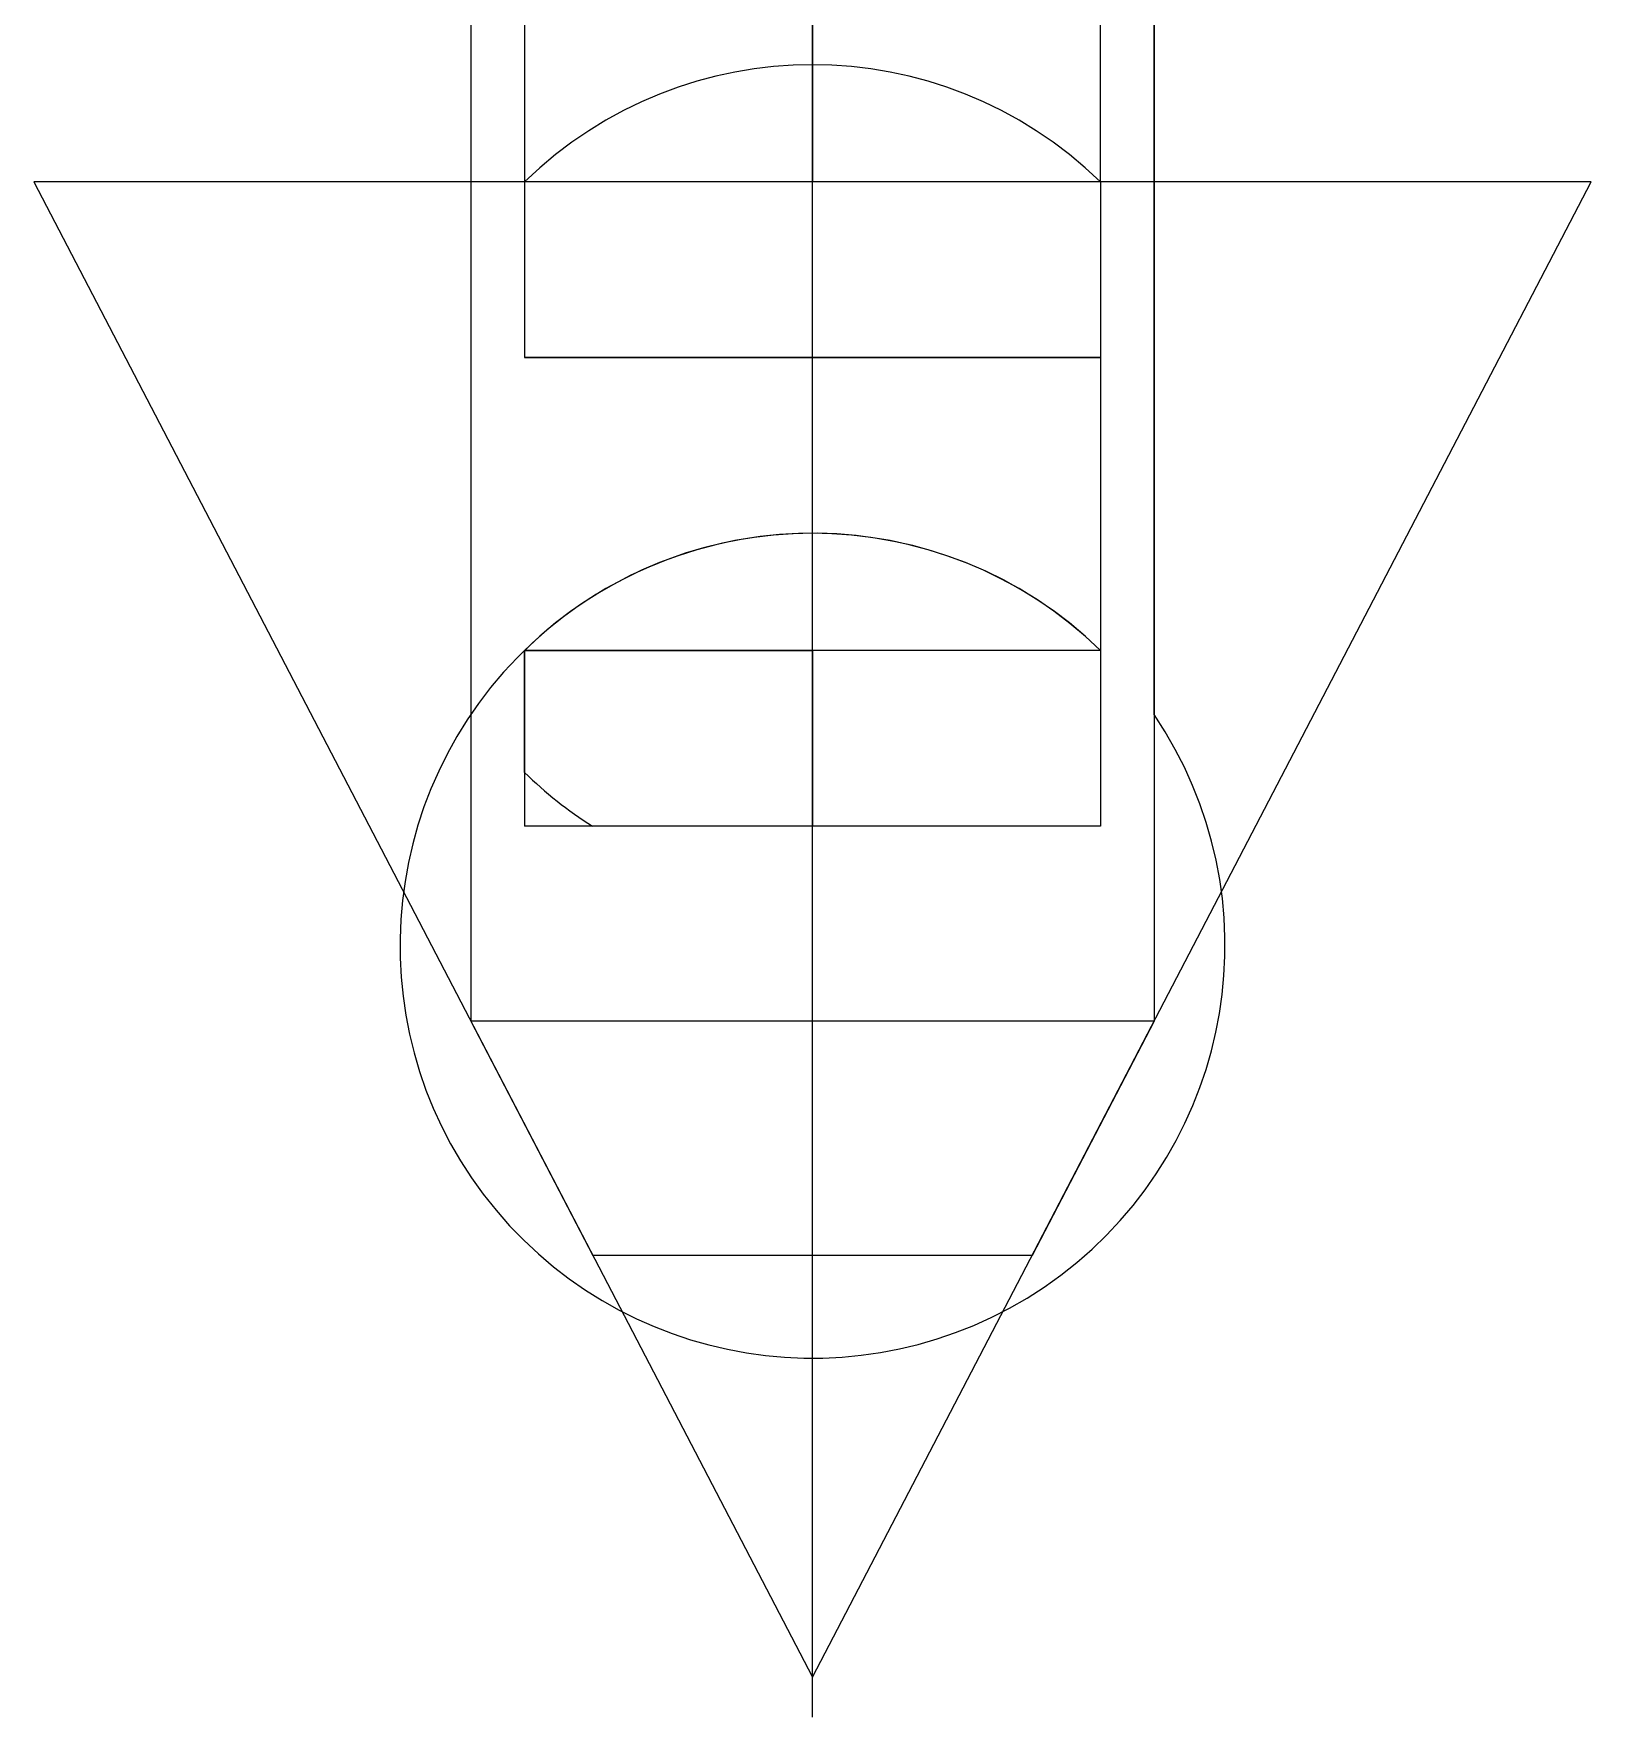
# Model space of a CAD drawing. Header units: millimetres. Extents: x 2148 to 2681, y 758 to 986.
# Drawn here: x 2191.54419 to 2191.55897, y 881.19294 to 881.20891 of the extents above; entities that cross this region are included whole.
import ezdxf

# ---------------------------------------------------------------- set-up
doc = ezdxf.new("R2010")
doc.units = ezdxf.units.MM
doc.layers.add('0.4', color=121, linetype='Continuous')
doc.layers.add('contrucion line05', color=86, linetype='Continuous')

msp = doc.modelspace()

# ---------------------------------------------------------------- linework, layer by layer
at = {"layer": '0.4', "color": 86, "lineweight": 0, "ltscale": 0.5}
for p, q in [((2191.554822839572, 881.2024520131374, -1.316013423349434e-08), (2191.554822839572, 881.2306534412778, -1.316013580034245e-08)), ((2191.554822839572, 881.2024520131374, -1.316013423349434e-08), (2191.554822839572, 881.2306534412778, -1.316013580034245e-08)), ((2191.554822839572, 881.2024520131374, -1.316013423349434e-08), (2191.554822839572, 881.2306534412778, -1.316013580034245e-08)), ((2191.554822839572, 881.2024520131374, -1.316013423349434e-08), (2191.554822839572, 881.2306534412778, -1.316013580034245e-08)), ((2191.554822839572, 881.2024520131374, -1.316013423349434e-08), (2191.554822839572, 881.2306534412778, -1.316013580034245e-08)), ((2191.554822839572, 881.2024520131374, -1.316013423349434e-08), (2191.554822839572, 881.2306534412778, -1.316013580034245e-08)), ((2191.554822839572, 881.2024520131374, -1.316013423349434e-08), (2191.554822839572, 881.2306534412778, -1.316013580034245e-08)), ((2191.554822839572, 881.2024520131374, -1.316013423349434e-08), (2191.554822839572, 881.2306534412778, -1.316013580034245e-08)), ((2191.554822839572, 881.2024520131374, -1.316013423349434e-08), (2191.554822839572, 881.2306534412778, -1.316013580034245e-08)), ((2191.554822839572, 881.2024520131374, -1.316013423349434e-08), (2191.554822839572, 881.2306534412778, -1.316013580034245e-08)), ((2191.548850632282, 881.2191719884864, -1.31552786595739e-08), (2191.548850632282, 881.2058386884888, -1.315527791878662e-08)), ((2191.548850632282, 881.2191719884864, -1.31552786595739e-08), (2191.548850632282, 881.2058386884888, -1.315527791878662e-08)), ((2191.548850632282, 881.2191719884864, -1.31552786595739e-08), (2191.548850632282, 881.2058386884888, -1.315527791878662e-08)), ((2191.548850632282, 881.2191719884864, -1.31552786595739e-08), (2191.548850632282, 881.2058386884888, -1.315527791878662e-08)), ((2191.548850632282, 881.2191719884864, -1.31552786595739e-08), (2191.548850632282, 881.2058386884888, -1.315527791878662e-08)), ((2191.548850632282, 881.2191719884864, -1.31552786595739e-08), (2191.548850632282, 881.2058386884888, -1.315527791878662e-08)), ((2191.548850632282, 881.2191719884864, -1.31552786595739e-08), (2191.548850632282, 881.2058386884888, -1.315527791878662e-08)), ((2191.548850632282, 881.2191719884864, -1.31552786595739e-08), (2191.548850632282, 881.2058386884888, -1.315527791878662e-08)), ((2191.548850632282, 881.2191719884864, -1.31552786595739e-08), (2191.548850632282, 881.2058386884888, -1.315527791878662e-08)), ((2191.548850632282, 881.2191719884864, -1.31552786595739e-08), (2191.548850632282, 881.2058386884888, -1.315527791878662e-08)), ((2191.551582106937, 881.2163942176552, -1.315749969647966e-08), (2191.551582106937, 881.2075053509903, -1.315749920262134e-08)), ((2191.551582106937, 881.2163942176552, -1.315749969647966e-08), (2191.551582106937, 881.2075053509903, -1.315749920262134e-08)), ((2191.551582106937, 881.2163942176552, -1.315749969647966e-08), (2191.551582106937, 881.2075053509903, -1.315749920262134e-08)), ((2191.551582106937, 881.2163942176552, -1.315749969647966e-08), (2191.551582106937, 881.2075053509903, -1.315749920262134e-08)), ((2191.551582106937, 881.2163942176552, -1.315749969647966e-08), (2191.551582106937, 881.2075053509903, -1.315749920262134e-08)), ((2191.551582106937, 881.2163942176552, -1.315749969647966e-08), (2191.551582106937, 881.2075053509903, -1.315749920262134e-08)), ((2191.551582106937, 881.2163942176552, -1.315749969647966e-08), (2191.551582106937, 881.2075053509903, -1.315749920262134e-08)), ((2191.551582106937, 881.2163942176552, -1.315749969647966e-08), (2191.551582106937, 881.2075053509903, -1.315749920262134e-08)), ((2191.551582106937, 881.2163942176552, -1.315749969647966e-08), (2191.551582106937, 881.2075053509903, -1.315749920262134e-08)), ((2191.551582106937, 881.2163942176552, -1.315749969647966e-08), (2191.551582106937, 881.2075053509903, -1.315749920262134e-08)), ((2191.554313581592, 881.2075053509903, -1.315972039385778e-08), (2191.554313581592, 881.2163942176554, -1.315972088771589e-08)), ((2191.554313581592, 881.2075053509903, -1.315972039385778e-08), (2191.554313581592, 881.2163942176554, -1.315972088771589e-08)), ((2191.554313581592, 881.2075053509903, -1.315972039385778e-08), (2191.554313581592, 881.2163942176554, -1.315972088771589e-08)), ((2191.554313581592, 881.2075053509903, -1.315972039385778e-08), (2191.554313581592, 881.2163942176554, -1.315972088771589e-08)), ((2191.554313581592, 881.2075053509903, -1.315972039385778e-08), (2191.554313581592, 881.2163942176554, -1.315972088771589e-08)), ((2191.554313581592, 881.2075053509903, -1.315972039385778e-08), (2191.554313581592, 881.2163942176554, -1.315972088771589e-08)), ((2191.554313581592, 881.2075053509903, -1.315972039385778e-08), (2191.554313581592, 881.2163942176554, -1.315972088771589e-08)), ((2191.554313581592, 881.2075053509903, -1.315972039385778e-08), (2191.554313581592, 881.2163942176554, -1.315972088771589e-08)), ((2191.554313581592, 881.2075053509903, -1.315972039385778e-08), (2191.554313581592, 881.2163942176554, -1.315972088771589e-08)), ((2191.554313581592, 881.2075053509903, -1.315972039385778e-08), (2191.554313581592, 881.2163942176554, -1.315972088771589e-08)), ((2191.551582106937, 881.2075053509903, -1.315749920262134e-08), (2191.544194008117, 881.2075053509903, -1.315149131954473e-08)), ((2191.544194008117, 881.2075053509903, -1.315149131954473e-08), (2191.551582106937, 881.193320201273, -1.31574984145061e-08)), ((2191.551582106937, 881.2075053509903, -1.315749920262134e-08), (2191.544194008117, 881.2075053509903, -1.315149131954473e-08)), ((2191.544194008117, 881.2075053509903, -1.315149131954473e-08), (2191.551582106937, 881.193320201273, -1.31574984145061e-08)), ((2191.551582106937, 881.2075053509903, -1.315749920262134e-08), (2191.544194008117, 881.2075053509903, -1.315149131954473e-08)), ((2191.544194008117, 881.2075053509903, -1.315149131954473e-08), (2191.551582106937, 881.193320201273, -1.31574984145061e-08)), ((2191.551582106937, 881.2075053509903, -1.315749920262134e-08), (2191.544194008117, 881.2075053509903, -1.315149131954473e-08)), ((2191.544194008117, 881.2075053509903, -1.315149131954473e-08), (2191.551582106937, 881.193320201273, -1.31574984145061e-08)), ((2191.551582106937, 881.2075053509903, -1.315749920262134e-08), (2191.544194008117, 881.2075053509903, -1.315149131954473e-08)), ((2191.544194008117, 881.2075053509903, -1.315149131954473e-08), (2191.551582106937, 881.193320201273, -1.31574984145061e-08)), ((2191.551582106937, 881.2075053509903, -1.315749920262134e-08), (2191.544194008117, 881.2075053509903, -1.315149131954473e-08)), ((2191.544194008117, 881.2075053509903, -1.315149131954473e-08), (2191.551582106937, 881.193320201273, -1.31574984145061e-08)), ((2191.551582106937, 881.2075053509903, -1.315749920262134e-08), (2191.544194008117, 881.2075053509903, -1.315149131954473e-08)), ((2191.544194008117, 881.2075053509903, -1.315149131954473e-08), (2191.551582106937, 881.193320201273, -1.31574984145061e-08)), ((2191.551582106937, 881.2075053509903, -1.315749920262134e-08), (2191.544194008117, 881.2075053509903, -1.315149131954473e-08)), ((2191.544194008117, 881.2075053509903, -1.315149131954473e-08), (2191.551582106937, 881.193320201273, -1.31574984145061e-08)), ((2191.551582106937, 881.2075053509903, -1.315749920262134e-08), (2191.544194008117, 881.2075053509903, -1.315149131954473e-08)), ((2191.544194008117, 881.2075053509903, -1.315149131954473e-08), (2191.551582106937, 881.193320201273, -1.31574984145061e-08)), ((2191.551582106937, 881.2075053509903, -1.315749920262134e-08), (2191.544194008117, 881.2075053509903, -1.315149131954473e-08)), ((2191.544194008117, 881.2075053509903, -1.315149131954473e-08), (2191.551582106937, 881.193320201273, -1.31574984145061e-08)), ((2191.551582106937, 881.193320201273, -1.31574984145061e-08), (2191.558970205742, 881.2075053509903, -1.316350708568609e-08)), ((2191.551582106937, 881.193320201273, -1.31574984145061e-08), (2191.558970205742, 881.2075053509903, -1.316350708568609e-08)), ((2191.551582106937, 881.193320201273, -1.31574984145061e-08), (2191.558970205742, 881.2075053509903, -1.316350708568609e-08)), ((2191.551582106937, 881.193320201273, -1.31574984145061e-08), (2191.558970205742, 881.2075053509903, -1.316350708568609e-08)), ((2191.551582106937, 881.193320201273, -1.31574984145061e-08), (2191.558970205742, 881.2075053509903, -1.316350708568609e-08)), ((2191.551582106937, 881.193320201273, -1.31574984145061e-08), (2191.558970205742, 881.2075053509903, -1.316350708568609e-08)), ((2191.551582106937, 881.193320201273, -1.31574984145061e-08), (2191.558970205742, 881.2075053509903, -1.316350708568609e-08)), ((2191.551582106937, 881.193320201273, -1.31574984145061e-08), (2191.558970205742, 881.2075053509903, -1.316350708568609e-08)), ((2191.551582106937, 881.193320201273, -1.31574984145061e-08), (2191.558970205742, 881.2075053509903, -1.316350708568609e-08)), ((2191.551582106937, 881.193320201273, -1.31574984145061e-08), (2191.558970205742, 881.2075053509903, -1.316350708568609e-08)), ((2191.558970205742, 881.2075053509903, -1.316350708568609e-08), (2191.554313581592, 881.2075053509903, -1.315972039385778e-08)), ((2191.558970205742, 881.2075053509903, -1.316350708568609e-08), (2191.554313581592, 881.2075053509903, -1.315972039385778e-08)), ((2191.558970205742, 881.2075053509903, -1.316350708568609e-08), (2191.554313581592, 881.2075053509903, -1.315972039385778e-08)), ((2191.558970205742, 881.2075053509903, -1.316350708568609e-08), (2191.554313581592, 881.2075053509903, -1.315972039385778e-08)), ((2191.558970205742, 881.2075053509903, -1.316350708568609e-08), (2191.554313581592, 881.2075053509903, -1.315972039385778e-08)), ((2191.558970205742, 881.2075053509903, -1.316350708568609e-08), (2191.554313581592, 881.2075053509903, -1.315972039385778e-08)), ((2191.558970205742, 881.2075053509903, -1.316350708568609e-08), (2191.554313581592, 881.2075053509903, -1.315972039385778e-08)), ((2191.558970205742, 881.2075053509903, -1.316350708568609e-08), (2191.554313581592, 881.2075053509903, -1.315972039385778e-08)), ((2191.558970205742, 881.2075053509903, -1.316350708568609e-08), (2191.554313581592, 881.2075053509903, -1.315972039385778e-08)), ((2191.558970205742, 881.2075053509903, -1.316350708568609e-08), (2191.554313581592, 881.2075053509903, -1.315972039385778e-08)), ((2191.548850632282, 881.2058386884888, -1.315527791878662e-08), (2191.554313581592, 881.2058386884888, -1.31597203012595e-08)), ((2191.548850632282, 881.2058386884888, -1.315527791878662e-08), (2191.554313581592, 881.2058386884888, -1.31597203012595e-08)), ((2191.548850632282, 881.2058386884888, -1.315527791878662e-08), (2191.554313581592, 881.2058386884888, -1.31597203012595e-08)), ((2191.548850632282, 881.2058386884888, -1.315527791878662e-08), (2191.554313581592, 881.2058386884888, -1.31597203012595e-08)), ((2191.548850632282, 881.2058386884888, -1.315527791878662e-08), (2191.554313581592, 881.2058386884888, -1.31597203012595e-08)), ((2191.548850632282, 881.2058386884888, -1.315527791878662e-08), (2191.554313581592, 881.2058386884888, -1.31597203012595e-08)), ((2191.548850632282, 881.2058386884888, -1.315527791878662e-08), (2191.554313581592, 881.2058386884888, -1.31597203012595e-08)), ((2191.548850632282, 881.2058386884888, -1.315527791878662e-08), (2191.554313581592, 881.2058386884888, -1.31597203012595e-08)), ((2191.548850632282, 881.2058386884888, -1.315527791878662e-08), (2191.554313581592, 881.2058386884888, -1.31597203012595e-08)), ((2191.548850632282, 881.2058386884888, -1.315527791878662e-08), (2191.554313581592, 881.2058386884888, -1.31597203012595e-08)), ((2191.554313581592, 881.2058386884888, -1.31597203012595e-08), (2191.554313581592, 881.2030609176578, -1.315972014692861e-08)), ((2191.554313581592, 881.2058386884888, -1.31597203012595e-08), (2191.554313581592, 881.2030609176578, -1.315972014692861e-08)), ((2191.554313581592, 881.2058386884888, -1.31597203012595e-08), (2191.554313581592, 881.2030609176578, -1.315972014692861e-08)), ((2191.554313581592, 881.2058386884888, -1.31597203012595e-08), (2191.554313581592, 881.2030609176578, -1.315972014692861e-08)), ((2191.554313581592, 881.2058386884888, -1.31597203012595e-08), (2191.554313581592, 881.2030609176578, -1.315972014692861e-08)), ((2191.554313581592, 881.2058386884888, -1.31597203012595e-08), (2191.554313581592, 881.2030609176578, -1.315972014692861e-08)), ((2191.554313581592, 881.2058386884888, -1.31597203012595e-08), (2191.554313581592, 881.2030609176578, -1.315972014692861e-08)), ((2191.554313581592, 881.2058386884888, -1.31597203012595e-08), (2191.554313581592, 881.2030609176578, -1.315972014692861e-08)), ((2191.554313581592, 881.2058386884888, -1.31597203012595e-08), (2191.554313581592, 881.2030609176578, -1.315972014692861e-08)), ((2191.554313581592, 881.2058386884888, -1.31597203012595e-08), (2191.554313581592, 881.2030609176578, -1.315972014692861e-08)), ((2191.548850632282, 881.2030609176578, -1.315527776445595e-08), (2191.551582106937, 881.203060917658, -1.315749895569217e-08)), ((2191.548850632282, 881.2019015841357, -1.315527770004439e-08), (2191.548850632282, 881.2030609176578, -1.315527776445595e-08)), ((2191.548850632282, 881.2030609176578, -1.315527776445595e-08), (2191.551582106937, 881.203060917658, -1.315749895569217e-08)), ((2191.548850632282, 881.2019015841357, -1.315527770004439e-08), (2191.548850632282, 881.2030609176578, -1.315527776445595e-08)), ((2191.548850632282, 881.2030609176578, -1.315527776445595e-08), (2191.551582106937, 881.203060917658, -1.315749895569217e-08)), ((2191.548850632282, 881.2019015841357, -1.315527770004439e-08), (2191.548850632282, 881.2030609176578, -1.315527776445595e-08)), ((2191.548850632282, 881.2030609176578, -1.315527776445595e-08), (2191.551582106937, 881.203060917658, -1.315749895569217e-08)), ((2191.548850632282, 881.2019015841357, -1.315527770004439e-08), (2191.548850632282, 881.2030609176578, -1.315527776445595e-08)), ((2191.548850632282, 881.2030609176578, -1.315527776445595e-08), (2191.551582106937, 881.203060917658, -1.315749895569217e-08)), ((2191.548850632282, 881.2019015841357, -1.315527770004439e-08), (2191.548850632282, 881.2030609176578, -1.315527776445595e-08)), ((2191.548850632282, 881.2030609176578, -1.315527776445595e-08), (2191.551582106937, 881.203060917658, -1.315749895569217e-08)), ((2191.548850632282, 881.2019015841357, -1.315527770004439e-08), (2191.548850632282, 881.2030609176578, -1.315527776445595e-08)), ((2191.548850632282, 881.2030609176578, -1.315527776445595e-08), (2191.551582106937, 881.203060917658, -1.315749895569217e-08)), ((2191.548850632282, 881.2019015841357, -1.315527770004439e-08), (2191.548850632282, 881.2030609176578, -1.315527776445595e-08)), ((2191.548850632282, 881.2030609176578, -1.315527776445595e-08), (2191.551582106937, 881.203060917658, -1.315749895569217e-08)), ((2191.548850632282, 881.2019015841357, -1.315527770004439e-08), (2191.548850632282, 881.2030609176578, -1.315527776445595e-08)), ((2191.548850632282, 881.2030609176578, -1.315527776445595e-08), (2191.551582106937, 881.203060917658, -1.315749895569217e-08)), ((2191.548850632282, 881.2019015841357, -1.315527770004439e-08), (2191.548850632282, 881.2030609176578, -1.315527776445595e-08)), ((2191.548850632282, 881.2030609176578, -1.315527776445595e-08), (2191.551582106937, 881.203060917658, -1.315749895569217e-08)), ((2191.548850632282, 881.2019015841357, -1.315527770004439e-08), (2191.548850632282, 881.2030609176578, -1.315527776445595e-08)), ((2191.551582106937, 881.203060917658, -1.315749895569217e-08), (2191.551582106937, 881.2013942551563, -1.315749886309411e-08)), ((2191.551582106937, 881.203060917658, -1.315749895569217e-08), (2191.551582106937, 881.2013942551563, -1.315749886309411e-08)), ((2191.551582106937, 881.203060917658, -1.315749895569217e-08), (2191.551582106937, 881.2013942551563, -1.315749886309411e-08)), ((2191.551582106937, 881.203060917658, -1.315749895569217e-08), (2191.551582106937, 881.2013942551563, -1.315749886309411e-08)), ((2191.551582106937, 881.203060917658, -1.315749895569217e-08), (2191.551582106937, 881.2013942551563, -1.315749886309411e-08)), ((2191.551582106937, 881.203060917658, -1.315749895569217e-08), (2191.551582106937, 881.2013942551563, -1.315749886309411e-08)), ((2191.551582106937, 881.203060917658, -1.315749895569217e-08), (2191.551582106937, 881.2013942551563, -1.315749886309411e-08)), ((2191.551582106937, 881.203060917658, -1.315749895569217e-08), (2191.551582106937, 881.2013942551563, -1.315749886309411e-08)), ((2191.551582106937, 881.203060917658, -1.315749895569217e-08), (2191.551582106937, 881.2013942551563, -1.315749886309411e-08)), ((2191.551582106937, 881.203060917658, -1.315749895569217e-08), (2191.551582106937, 881.2013942551563, -1.315749886309411e-08)), ((2191.551582106937, 881.2013942551563, -1.315749886309411e-08), (2191.549493897716, 881.2013942551563, -1.315580076495728e-08)), ((2191.551582106937, 881.2013942551563, -1.315749886309411e-08), (2191.549493897716, 881.2013942551563, -1.315580076495728e-08)), ((2191.551582106937, 881.2013942551563, -1.315749886309411e-08), (2191.549493897716, 881.2013942551563, -1.315580076495728e-08)), ((2191.551582106937, 881.2013942551563, -1.315749886309411e-08), (2191.549493897716, 881.2013942551563, -1.315580076495728e-08)), ((2191.551582106937, 881.2013942551563, -1.315749886309411e-08), (2191.549493897716, 881.2013942551563, -1.315580076495728e-08)), ((2191.551582106937, 881.2013942551563, -1.315749886309411e-08), (2191.549493897716, 881.2013942551563, -1.315580076495728e-08)), ((2191.551582106937, 881.2013942551563, -1.315749886309411e-08), (2191.549493897716, 881.2013942551563, -1.315580076495728e-08)), ((2191.551582106937, 881.2013942551563, -1.315749886309411e-08), (2191.549493897716, 881.2013942551563, -1.315580076495728e-08)), ((2191.551582106937, 881.2013942551563, -1.315749886309411e-08), (2191.549493897716, 881.2013942551563, -1.315580076495728e-08)), ((2191.551582106937, 881.2013942551563, -1.315749886309411e-08), (2191.549493897716, 881.2013942551563, -1.315580076495728e-08))]:
    msp.add_line(p, q, dxfattribs=at)
for centre, radius, start, end in [((2191.551582106937, 881.2002590342304, 1.76902594165509e-06), 0.003912991760613783, 45.72901623437693, 34.08591042570976), ((2191.551582106937, 881.2002590342304, 1.76902594165509e-06), 0.003912991760613783, 45.72901623437693, 34.08591042570976), ((2191.551582106937, 881.2002590342304, 1.76902594165509e-06), 0.003912991760613783, 45.72901623437693, 34.08591042570976), ((2191.551582106937, 881.2002590342304, 1.76902594165509e-06), 0.003912991760613783, 45.72901623437693, 34.08591042570976), ((2191.551582106937, 881.2002590342304, 1.76902594165509e-06), 0.003912991760613783, 45.72901623437693, 34.08591042570976), ((2191.551582106937, 881.2002590342304, 1.76902594165509e-06), 0.003912991760613783, 45.72901623437693, 34.08591042570976), ((2191.551582106937, 881.2002590342304, 1.76902594165509e-06), 0.003912991760613783, 45.72901623437693, 34.08591042570976), ((2191.551582106937, 881.2002590342304, 1.76902594165509e-06), 0.003912991760613783, 45.72901623437693, 34.08591042570976), ((2191.551582106937, 881.2002590342304, 1.76902594165509e-06), 0.003912991760613783, 45.72901623437693, 34.08591042570976), ((2191.551582106937, 881.2002590342304, 1.76902594165509e-06), 0.003912991760613783, 45.72901623437693, 34.08591042570976), ((2191.551582106937, 881.204703467563, 1.76902594165509e-06), 0.003912991760613785, 225.7290162343769, 237.7468831342125), ((2191.551582106937, 881.204703467563, 1.76902594165509e-06), 0.003912991760613785, 225.7290162343769, 237.7468831342125), ((2191.551582106937, 881.204703467563, 1.76902594165509e-06), 0.003912991760613785, 225.7290162343769, 237.7468831342125), ((2191.551582106937, 881.204703467563, 1.76902594165509e-06), 0.003912991760613785, 225.7290162343769, 237.7468831342125), ((2191.551582106937, 881.204703467563, 1.76902594165509e-06), 0.003912991760613785, 225.7290162343769, 237.7468831342125), ((2191.551582106937, 881.204703467563, 1.76902594165509e-06), 0.003912991760613785, 225.7290162343769, 237.7468831342125), ((2191.551582106937, 881.204703467563, 1.76902594165509e-06), 0.003912991760613785, 225.7290162343769, 237.7468831342125), ((2191.551582106937, 881.204703467563, 1.76902594165509e-06), 0.003912991760613785, 225.7290162343769, 237.7468831342125), ((2191.551582106937, 881.204703467563, 1.76902594165509e-06), 0.003912991760613785, 225.7290162343769, 237.7468831342125), ((2191.551582106937, 881.204703467563, 1.76902594165509e-06), 0.003912991760613785, 225.7290162343769, 237.7468831342125)]:
    msp.add_arc(centre, radius, start, end, dxfattribs=at)
at = {"layer": 'contrucion line05', "ltscale": 0.5}
for p, q in [((2191.551582106937, 881.1929383437815, -1.315749839329067e-08), (2191.551582106937, 881.2442379328708, -1.31575012434532e-08)), ((2191.551582106937, 881.1929383437815, -1.315749839329067e-08), (2191.551582106937, 881.2442379328708, -1.31575012434532e-08)), ((2191.551582106937, 881.1929383437815, -1.315749839329067e-08), (2191.551582106937, 881.2442379328708, -1.31575012434532e-08)), ((2191.551582106937, 881.1929383437815, -1.315749839329067e-08), (2191.551582106937, 881.2442379328708, -1.31575012434532e-08)), ((2191.551582106937, 881.1929383437815, -1.315749839329067e-08), (2191.551582106937, 881.2442379328708, -1.31575012434532e-08)), ((2191.551582106937, 881.1929383437815, -1.315749839329067e-08), (2191.551582106937, 881.2442379328708, -1.31575012434532e-08)), ((2191.551582106937, 881.1929383437815, -1.315749839329067e-08), (2191.551582106937, 881.2442379328708, -1.31575012434532e-08)), ((2191.551582106937, 881.1929383437815, -1.315749839329067e-08), (2191.551582106937, 881.2442379328708, -1.31575012434532e-08)), ((2191.551582106937, 881.1929383437815, -1.315749839329067e-08), (2191.551582106937, 881.2442379328708, -1.31575012434532e-08)), ((2191.551582106937, 881.1929383437815, -1.315749839329067e-08), (2191.551582106937, 881.2442379328708, -1.31575012434532e-08)), ((2191.551582106937, 881.1929383437815, -1.315749839329067e-08), (2191.551582106937, 881.2442379328708, -1.31575012434532e-08)), ((2191.551582106937, 881.1929383437815, -1.315749839329067e-08), (2191.551582106937, 881.2442379328708, -1.31575012434532e-08)), ((2191.551582106937, 881.1929383437815, -1.315749839329067e-08), (2191.551582106937, 881.2442379328708, -1.31575012434532e-08)), ((2191.551582106937, 881.1929383437815, -1.315749839329067e-08), (2191.551582106937, 881.2442379328708, -1.31575012434532e-08)), ((2191.551582106937, 881.1929383437815, -1.315749839329067e-08), (2191.551582106937, 881.2442379328708, -1.31575012434532e-08)), ((2191.551582106937, 881.1929383437815, -1.315749839329067e-08), (2191.551582106937, 881.2442379328708, -1.31575012434532e-08)), ((2191.551582106937, 881.1929383437815, -1.315749839329067e-08), (2191.551582106937, 881.2442379328708, -1.31575012434532e-08)), ((2191.551582106937, 881.1929383437815, -1.315749839329067e-08), (2191.551582106937, 881.2442379328708, -1.31575012434532e-08)), ((2191.551582106937, 881.1929383437815, -1.315749839329067e-08), (2191.551582106937, 881.2442379328708, -1.31575012434532e-08)), ((2191.551582106937, 881.1929383437815, -1.315749839329067e-08), (2191.551582106937, 881.2442379328708, -1.31575012434532e-08)), ((2191.5483413743, 881.2306534412778, -1.315486517707776e-08), (2191.5483413743, 881.1995424079356, -1.315486344857468e-08)), ((2191.5483413743, 881.2306534412778, -1.315486517707776e-08), (2191.5483413743, 881.1995424079356, -1.315486344857468e-08)), ((2191.5483413743, 881.2306534412778, -1.315486517707776e-08), (2191.5483413743, 881.1995424079356, -1.315486344857468e-08)), ((2191.5483413743, 881.2306534412778, -1.315486517707776e-08), (2191.5483413743, 881.1995424079356, -1.315486344857468e-08)), ((2191.5483413743, 881.2306534412778, -1.315486517707776e-08), (2191.5483413743, 881.1995424079356, -1.315486344857468e-08)), ((2191.5483413743, 881.2306534412778, -1.315486517707776e-08), (2191.5483413743, 881.1995424079356, -1.315486344857468e-08)), ((2191.5483413743, 881.2306534412778, -1.315486517707776e-08), (2191.5483413743, 881.1995424079356, -1.315486344857468e-08)), ((2191.5483413743, 881.2306534412778, -1.315486517707776e-08), (2191.5483413743, 881.1995424079356, -1.315486344857468e-08)), ((2191.5483413743, 881.2306534412778, -1.315486517707776e-08), (2191.5483413743, 881.1995424079356, -1.315486344857468e-08)), ((2191.5483413743, 881.2306534412778, -1.315486517707776e-08), (2191.5483413743, 881.1995424079356, -1.315486344857468e-08)), ((2191.554822839572, 881.2306534412778, -1.316013580034245e-08), (2191.554822839572, 881.1995424079354, -1.316013407183895e-08)), ((2191.554822839572, 881.2306534412778, -1.316013580034245e-08), (2191.554822839572, 881.1995424079354, -1.316013407183895e-08)), ((2191.554822839572, 881.2306534412778, -1.316013580034245e-08), (2191.554822839572, 881.1995424079354, -1.316013407183895e-08)), ((2191.554822839572, 881.2306534412778, -1.316013580034245e-08), (2191.554822839572, 881.1995424079354, -1.316013407183895e-08)), ((2191.554822839572, 881.2306534412778, -1.316013580034245e-08), (2191.554822839572, 881.1995424079354, -1.316013407183895e-08)), ((2191.554822839572, 881.2306534412778, -1.316013580034245e-08), (2191.554822839572, 881.1995424079354, -1.316013407183895e-08)), ((2191.554822839572, 881.2306534412778, -1.316013580034245e-08), (2191.554822839572, 881.1995424079354, -1.316013407183895e-08)), ((2191.554822839572, 881.2306534412778, -1.316013580034245e-08), (2191.554822839572, 881.1995424079354, -1.316013407183895e-08)), ((2191.554822839572, 881.2306534412778, -1.316013580034245e-08), (2191.554822839572, 881.1995424079354, -1.316013407183895e-08)), ((2191.554822839572, 881.2306534412778, -1.316013580034245e-08), (2191.554822839572, 881.1995424079354, -1.316013407183895e-08)), ((2191.548850632282, 881.2075053509903, -1.31552780113849e-08), (2191.548850632282, 881.2058386884888, -1.315527791878662e-08)), ((2191.554313581592, 881.2075053509903, -1.315972039385778e-08), (2191.548850632282, 881.2075053509903, -1.31552780113849e-08)), ((2191.548850632282, 881.2075053509903, -1.31552780113849e-08), (2191.548850632282, 881.2058386884888, -1.315527791878662e-08)), ((2191.554313581592, 881.2075053509903, -1.315972039385778e-08), (2191.548850632282, 881.2075053509903, -1.31552780113849e-08)), ((2191.548850632282, 881.2075053509903, -1.31552780113849e-08), (2191.548850632282, 881.2058386884888, -1.315527791878662e-08)), ((2191.554313581592, 881.2075053509903, -1.315972039385778e-08), (2191.548850632282, 881.2075053509903, -1.31552780113849e-08)), ((2191.548850632282, 881.2075053509903, -1.31552780113849e-08), (2191.548850632282, 881.2058386884888, -1.315527791878662e-08)), ((2191.554313581592, 881.2075053509903, -1.315972039385778e-08), (2191.548850632282, 881.2075053509903, -1.31552780113849e-08)), ((2191.548850632282, 881.2075053509903, -1.31552780113849e-08), (2191.548850632282, 881.2058386884888, -1.315527791878662e-08)), ((2191.554313581592, 881.2075053509903, -1.315972039385778e-08), (2191.548850632282, 881.2075053509903, -1.31552780113849e-08)), ((2191.548850632282, 881.2075053509903, -1.31552780113849e-08), (2191.548850632282, 881.2058386884888, -1.315527791878662e-08)), ((2191.554313581592, 881.2075053509903, -1.315972039385778e-08), (2191.548850632282, 881.2075053509903, -1.31552780113849e-08)), ((2191.548850632282, 881.2075053509903, -1.31552780113849e-08), (2191.548850632282, 881.2058386884888, -1.315527791878662e-08)), ((2191.554313581592, 881.2075053509903, -1.315972039385778e-08), (2191.548850632282, 881.2075053509903, -1.31552780113849e-08)), ((2191.548850632282, 881.2075053509903, -1.31552780113849e-08), (2191.548850632282, 881.2058386884888, -1.315527791878662e-08)), ((2191.554313581592, 881.2075053509903, -1.315972039385778e-08), (2191.548850632282, 881.2075053509903, -1.31552780113849e-08)), ((2191.548850632282, 881.2075053509903, -1.31552780113849e-08), (2191.548850632282, 881.2058386884888, -1.315527791878662e-08)), ((2191.554313581592, 881.2075053509903, -1.315972039385778e-08), (2191.548850632282, 881.2075053509903, -1.31552780113849e-08)), ((2191.548850632282, 881.2075053509903, -1.31552780113849e-08), (2191.548850632282, 881.2058386884888, -1.315527791878662e-08)), ((2191.554313581592, 881.2075053509903, -1.315972039385778e-08), (2191.548850632282, 881.2075053509903, -1.31552780113849e-08)), ((2191.554313581592, 881.2075053509903, -1.315972039385778e-08), (2191.554313581592, 881.2058386884888, -1.31597203012595e-08)), ((2191.554313581592, 881.2075053509903, -1.315972039385778e-08), (2191.554313581592, 881.2058386884888, -1.31597203012595e-08)), ((2191.554313581592, 881.2075053509903, -1.315972039385778e-08), (2191.554313581592, 881.2058386884888, -1.31597203012595e-08)), ((2191.554313581592, 881.2075053509903, -1.315972039385778e-08), (2191.554313581592, 881.2058386884888, -1.31597203012595e-08)), ((2191.554313581592, 881.2075053509903, -1.315972039385778e-08), (2191.554313581592, 881.2058386884888, -1.31597203012595e-08)), ((2191.554313581592, 881.2075053509903, -1.315972039385778e-08), (2191.554313581592, 881.2058386884888, -1.31597203012595e-08)), ((2191.554313581592, 881.2075053509903, -1.315972039385778e-08), (2191.554313581592, 881.2058386884888, -1.31597203012595e-08)), ((2191.554313581592, 881.2075053509903, -1.315972039385778e-08), (2191.554313581592, 881.2058386884888, -1.31597203012595e-08)), ((2191.554313581592, 881.2075053509903, -1.315972039385778e-08), (2191.554313581592, 881.2058386884888, -1.31597203012595e-08)), ((2191.554313581592, 881.2075053509903, -1.315972039385778e-08), (2191.554313581592, 881.2058386884888, -1.31597203012595e-08)), ((2191.554313581592, 881.2058386884888, -1.31597203012595e-08), (2191.548850632282, 881.2058386884888, -1.315527791878662e-08)), ((2191.554313581592, 881.2058386884888, -1.31597203012595e-08), (2191.548850632282, 881.2058386884888, -1.315527791878662e-08)), ((2191.554313581592, 881.2058386884888, -1.31597203012595e-08), (2191.548850632282, 881.2058386884888, -1.315527791878662e-08)), ((2191.554313581592, 881.2058386884888, -1.31597203012595e-08), (2191.548850632282, 881.2058386884888, -1.315527791878662e-08)), ((2191.554313581592, 881.2058386884888, -1.31597203012595e-08), (2191.548850632282, 881.2058386884888, -1.315527791878662e-08)), ((2191.554313581592, 881.2058386884888, -1.31597203012595e-08), (2191.548850632282, 881.2058386884888, -1.315527791878662e-08)), ((2191.554313581592, 881.2058386884888, -1.31597203012595e-08), (2191.548850632282, 881.2058386884888, -1.315527791878662e-08)), ((2191.554313581592, 881.2058386884888, -1.31597203012595e-08), (2191.548850632282, 881.2058386884888, -1.315527791878662e-08)), ((2191.554313581592, 881.2058386884888, -1.31597203012595e-08), (2191.548850632282, 881.2058386884888, -1.315527791878662e-08)), ((2191.554313581592, 881.2058386884888, -1.31597203012595e-08), (2191.548850632282, 881.2058386884888, -1.315527791878662e-08)), ((2191.548850632282, 881.2030609176578, -1.315527776445595e-08), (2191.548850632282, 881.2013942551563, -1.315527767185767e-08)), ((2191.554313581592, 881.2030609176578, -1.315972014692861e-08), (2191.548850632282, 881.2030609176578, -1.315527776445595e-08)), ((2191.548850632282, 881.2030609176578, -1.315527776445595e-08), (2191.548850632282, 881.2013942551563, -1.315527767185767e-08)), ((2191.554313581592, 881.2030609176578, -1.315972014692861e-08), (2191.548850632282, 881.2030609176578, -1.315527776445595e-08)), ((2191.548850632282, 881.2030609176578, -1.315527776445595e-08), (2191.548850632282, 881.2013942551563, -1.315527767185767e-08)), ((2191.554313581592, 881.2030609176578, -1.315972014692861e-08), (2191.548850632282, 881.2030609176578, -1.315527776445595e-08)), ((2191.548850632282, 881.2030609176578, -1.315527776445595e-08), (2191.548850632282, 881.2013942551563, -1.315527767185767e-08)), ((2191.554313581592, 881.2030609176578, -1.315972014692861e-08), (2191.548850632282, 881.2030609176578, -1.315527776445595e-08)), ((2191.548850632282, 881.2030609176578, -1.315527776445595e-08), (2191.548850632282, 881.2013942551563, -1.315527767185767e-08)), ((2191.554313581592, 881.2030609176578, -1.315972014692861e-08), (2191.548850632282, 881.2030609176578, -1.315527776445595e-08)), ((2191.548850632282, 881.2030609176578, -1.315527776445595e-08), (2191.548850632282, 881.2013942551563, -1.315527767185767e-08)), ((2191.554313581592, 881.2030609176578, -1.315972014692861e-08), (2191.548850632282, 881.2030609176578, -1.315527776445595e-08)), ((2191.548850632282, 881.2030609176578, -1.315527776445595e-08), (2191.548850632282, 881.2013942551563, -1.315527767185767e-08)), ((2191.554313581592, 881.2030609176578, -1.315972014692861e-08), (2191.548850632282, 881.2030609176578, -1.315527776445595e-08)), ((2191.548850632282, 881.2030609176578, -1.315527776445595e-08), (2191.548850632282, 881.2013942551563, -1.315527767185767e-08)), ((2191.554313581592, 881.2030609176578, -1.315972014692861e-08), (2191.548850632282, 881.2030609176578, -1.315527776445595e-08)), ((2191.548850632282, 881.2030609176578, -1.315527776445595e-08), (2191.548850632282, 881.2013942551563, -1.315527767185767e-08)), ((2191.554313581592, 881.2030609176578, -1.315972014692861e-08), (2191.548850632282, 881.2030609176578, -1.315527776445595e-08)), ((2191.548850632282, 881.2030609176578, -1.315527776445595e-08), (2191.548850632282, 881.2013942551563, -1.315527767185767e-08)), ((2191.554313581592, 881.2030609176578, -1.315972014692861e-08), (2191.548850632282, 881.2030609176578, -1.315527776445595e-08)), ((2191.554313581592, 881.2030609176578, -1.315972014692861e-08), (2191.554313581592, 881.2013942551563, -1.315972005433055e-08)), ((2191.554313581592, 881.2030609176578, -1.315972014692861e-08), (2191.554313581592, 881.2013942551563, -1.315972005433055e-08)), ((2191.554313581592, 881.2030609176578, -1.315972014692861e-08), (2191.554313581592, 881.2013942551563, -1.315972005433055e-08)), ((2191.554313581592, 881.2030609176578, -1.315972014692861e-08), (2191.554313581592, 881.2013942551563, -1.315972005433055e-08)), ((2191.554313581592, 881.2030609176578, -1.315972014692861e-08), (2191.554313581592, 881.2013942551563, -1.315972005433055e-08)), ((2191.554313581592, 881.2030609176578, -1.315972014692861e-08), (2191.554313581592, 881.2013942551563, -1.315972005433055e-08)), ((2191.554313581592, 881.2030609176578, -1.315972014692861e-08), (2191.554313581592, 881.2013942551563, -1.315972005433055e-08)), ((2191.554313581592, 881.2030609176578, -1.315972014692861e-08), (2191.554313581592, 881.2013942551563, -1.315972005433055e-08)), ((2191.554313581592, 881.2030609176578, -1.315972014692861e-08), (2191.554313581592, 881.2013942551563, -1.315972005433055e-08)), ((2191.554313581592, 881.2030609176578, -1.315972014692861e-08), (2191.554313581592, 881.2013942551563, -1.315972005433055e-08)), ((2191.554313581592, 881.2013942551563, -1.315972005433055e-08), (2191.548850632282, 881.2013942551563, -1.315527767185767e-08)), ((2191.554313581592, 881.2013942551563, -1.315972005433055e-08), (2191.548850632282, 881.2013942551563, -1.315527767185767e-08)), ((2191.554313581592, 881.2013942551563, -1.315972005433055e-08), (2191.548850632282, 881.2013942551563, -1.315527767185767e-08)), ((2191.554313581592, 881.2013942551563, -1.315972005433055e-08), (2191.548850632282, 881.2013942551563, -1.315527767185767e-08)), ((2191.554313581592, 881.2013942551563, -1.315972005433055e-08), (2191.548850632282, 881.2013942551563, -1.315527767185767e-08)), ((2191.554313581592, 881.2013942551563, -1.315972005433055e-08), (2191.548850632282, 881.2013942551563, -1.315527767185767e-08)), ((2191.554313581592, 881.2013942551563, -1.315972005433055e-08), (2191.548850632282, 881.2013942551563, -1.315527767185767e-08)), ((2191.554313581592, 881.2013942551563, -1.315972005433055e-08), (2191.548850632282, 881.2013942551563, -1.315527767185767e-08)), ((2191.554313581592, 881.2013942551563, -1.315972005433055e-08), (2191.548850632282, 881.2013942551563, -1.315527767185767e-08)), ((2191.554313581592, 881.2013942551563, -1.315972005433055e-08), (2191.548850632282, 881.2013942551563, -1.315527767185767e-08)), ((2191.5483413743, 881.1995424079356, -1.315486344857468e-08), (2191.549498778807, 881.1973201912764, -1.315580450782985e-08)), ((2191.554822839572, 881.1995424079354, -1.316013407183895e-08), (2191.5483413743, 881.1995424079356, -1.315486344857468e-08)), ((2191.5483413743, 881.1995424079356, -1.315486344857468e-08), (2191.549498778807, 881.1973201912764, -1.315580450782985e-08)), ((2191.554822839572, 881.1995424079354, -1.316013407183895e-08), (2191.5483413743, 881.1995424079356, -1.315486344857468e-08)), ((2191.5483413743, 881.1995424079356, -1.315486344857468e-08), (2191.549498778807, 881.1973201912764, -1.315580450782985e-08)), ((2191.554822839572, 881.1995424079354, -1.316013407183895e-08), (2191.5483413743, 881.1995424079356, -1.315486344857468e-08)), ((2191.5483413743, 881.1995424079356, -1.315486344857468e-08), (2191.549498778807, 881.1973201912764, -1.315580450782985e-08)), ((2191.554822839572, 881.1995424079354, -1.316013407183895e-08), (2191.5483413743, 881.1995424079356, -1.315486344857468e-08)), ((2191.5483413743, 881.1995424079356, -1.315486344857468e-08), (2191.549498778807, 881.1973201912764, -1.315580450782985e-08)), ((2191.554822839572, 881.1995424079354, -1.316013407183895e-08), (2191.5483413743, 881.1995424079356, -1.315486344857468e-08)), ((2191.5483413743, 881.1995424079356, -1.315486344857468e-08), (2191.549498778807, 881.1973201912764, -1.315580450782985e-08)), ((2191.554822839572, 881.1995424079354, -1.316013407183895e-08), (2191.5483413743, 881.1995424079356, -1.315486344857468e-08)), ((2191.5483413743, 881.1995424079356, -1.315486344857468e-08), (2191.549498778807, 881.1973201912764, -1.315580450782985e-08)), ((2191.554822839572, 881.1995424079354, -1.316013407183895e-08), (2191.5483413743, 881.1995424079356, -1.315486344857468e-08)), ((2191.5483413743, 881.1995424079356, -1.315486344857468e-08), (2191.549498778807, 881.1973201912764, -1.315580450782985e-08)), ((2191.554822839572, 881.1995424079354, -1.316013407183895e-08), (2191.5483413743, 881.1995424079356, -1.315486344857468e-08)), ((2191.5483413743, 881.1995424079356, -1.315486344857468e-08), (2191.549498778807, 881.1973201912764, -1.315580450782985e-08)), ((2191.554822839572, 881.1995424079354, -1.316013407183895e-08), (2191.5483413743, 881.1995424079356, -1.315486344857468e-08)), ((2191.5483413743, 881.1995424079356, -1.315486344857468e-08), (2191.549498778807, 881.1973201912764, -1.315580450782985e-08)), ((2191.554822839572, 881.1995424079354, -1.316013407183895e-08), (2191.5483413743, 881.1995424079356, -1.315486344857468e-08)), ((2191.554822839572, 881.1995424079354, -1.316013407183895e-08), (2191.553665435053, 881.1973201912766, -1.315919276564276e-08)), ((2191.554822839572, 881.1995424079354, -1.316013407183895e-08), (2191.553665435053, 881.1973201912766, -1.315919276564276e-08)), ((2191.554822839572, 881.1995424079354, -1.316013407183895e-08), (2191.553665435053, 881.1973201912766, -1.315919276564276e-08)), ((2191.554822839572, 881.1995424079354, -1.316013407183895e-08), (2191.553665435053, 881.1973201912766, -1.315919276564276e-08)), ((2191.554822839572, 881.1995424079354, -1.316013407183895e-08), (2191.553665435053, 881.1973201912766, -1.315919276564276e-08)), ((2191.554822839572, 881.1995424079354, -1.316013407183895e-08), (2191.553665435053, 881.1973201912766, -1.315919276564276e-08)), ((2191.554822839572, 881.1995424079354, -1.316013407183895e-08), (2191.553665435053, 881.1973201912766, -1.315919276564276e-08)), ((2191.554822839572, 881.1995424079354, -1.316013407183895e-08), (2191.553665435053, 881.1973201912766, -1.315919276564276e-08)), ((2191.554822839572, 881.1995424079354, -1.316013407183895e-08), (2191.553665435053, 881.1973201912766, -1.315919276564276e-08)), ((2191.554822839572, 881.1995424079354, -1.316013407183895e-08), (2191.553665435053, 881.1973201912766, -1.315919276564276e-08)), ((2191.553665435053, 881.1973201912766, -1.315919276564276e-08), (2191.549498778807, 881.1973201912764, -1.315580450782985e-08)), ((2191.553665435053, 881.1973201912766, -1.315919276564276e-08), (2191.549498778807, 881.1973201912764, -1.315580450782985e-08)), ((2191.553665435053, 881.1973201912766, -1.315919276564276e-08), (2191.549498778807, 881.1973201912764, -1.315580450782985e-08)), ((2191.553665435053, 881.1973201912766, -1.315919276564276e-08), (2191.549498778807, 881.1973201912764, -1.315580450782985e-08)), ((2191.553665435053, 881.1973201912766, -1.315919276564276e-08), (2191.549498778807, 881.1973201912764, -1.315580450782985e-08)), ((2191.553665435053, 881.1973201912766, -1.315919276564276e-08), (2191.549498778807, 881.1973201912764, -1.315580450782985e-08)), ((2191.553665435053, 881.1973201912766, -1.315919276564276e-08), (2191.549498778807, 881.1973201912764, -1.315580450782985e-08)), ((2191.553665435053, 881.1973201912766, -1.315919276564276e-08), (2191.549498778807, 881.1973201912764, -1.315580450782985e-08)), ((2191.553665435053, 881.1973201912766, -1.315919276564276e-08), (2191.549498778807, 881.1973201912764, -1.315580450782985e-08)), ((2191.553665435053, 881.1973201912766, -1.315919276564276e-08), (2191.549498778807, 881.1973201912764, -1.315580450782985e-08))]:
    msp.add_line(p, q, dxfattribs=at)
for centre in [(2191.551582106937, 881.204703467563, 1.76902594165509e-06), (2191.551582106937, 881.204703467563, 1.76902594165509e-06), (2191.551582106937, 881.204703467563, 1.76902594165509e-06), (2191.551582106937, 881.204703467563, 1.76902594165509e-06), (2191.551582106937, 881.204703467563, 1.76902594165509e-06), (2191.551582106937, 881.204703467563, 1.76902594165509e-06), (2191.551582106937, 881.204703467563, 1.76902594165509e-06), (2191.551582106937, 881.204703467563, 1.76902594165509e-06), (2191.551582106937, 881.204703467563, 1.76902594165509e-06), (2191.551582106937, 881.204703467563, 1.76902594165509e-06), (2191.551582106937, 881.2002590342304, 1.76902594165509e-06), (2191.551582106937, 881.2002590342304, 1.76902594165509e-06), (2191.551582106937, 881.2002590342304, 1.76902594165509e-06), (2191.551582106937, 881.2002590342304, 1.76902594165509e-06), (2191.551582106937, 881.2002590342304, 1.76902594165509e-06), (2191.551582106937, 881.2002590342304, 1.76902594165509e-06), (2191.551582106937, 881.2002590342304, 1.76902594165509e-06), (2191.551582106937, 881.2002590342304, 1.76902594165509e-06), (2191.551582106937, 881.2002590342304, 1.76902594165509e-06), (2191.551582106937, 881.2002590342304, 1.76902594165509e-06)]:
    msp.add_arc(centre, 0.003912991760608183, 45.72901623437693, 134.2709837656231, dxfattribs=at)

doc.saveas('drawing.dxf')
